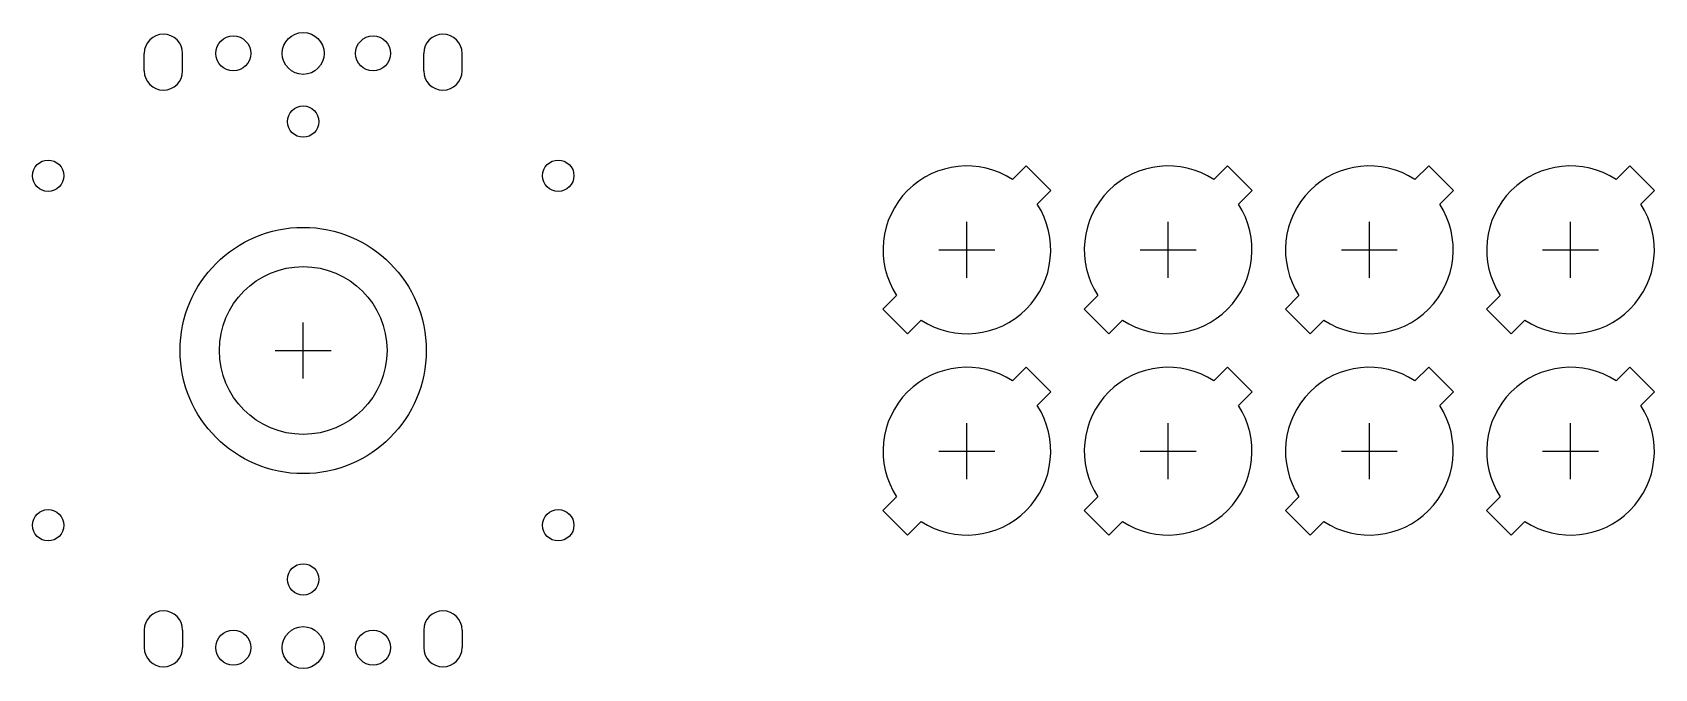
# Model space of a CAD drawing. Header units: millimetres. Extents: x -39 to 193, y -46 to 46.
import ezdxf

# ---------------------------------------------------------------- set-up
doc = ezdxf.new("R2010")
doc.units = ezdxf.units.MM
for name, color, linetype in [('BUTTONS', 1, 'Continuous'), ('GL_PLATE_HOLES', 2, 'Continuous'), ('JOYSTICK_BORE_24', 5, 'Continuous'), ('JOYSTICK_BORE_35.25', 3, 'Continuous'), ('REFERENCE', 8, 'Continuous')]:
    doc.layers.add(name, color=color, linetype=linetype)

msp = doc.modelspace()

# ---------------------------------------------------------------- linework, layer by layer
at = {"layer": 'BUTTONS'}
for points in [[(101.53, 24.47, 0.809427), (84.93, 7.87), (82.98, 5.91), (86.51, 2.38), (88.47, 4.33, 0.809427), (105.07, 20.93), (107.02, 22.89), (103.49, 26.42)], [(130.33, 24.47, 0.809427), (113.73, 7.87), (111.78, 5.91), (115.31, 2.38), (117.27, 4.33, 0.809427), (133.87, 20.93), (135.82, 22.89), (132.29, 26.42)], [(159.13, 24.47, 0.809427), (142.53, 7.87), (140.58, 5.91), (144.11, 2.38), (146.07, 4.33, 0.809427), (162.67, 20.93), (164.62, 22.89), (161.09, 26.42)], [(187.93, 24.47, 0.809427), (171.33, 7.87), (169.38, 5.91), (172.91, 2.38), (174.87, 4.33, 0.809427), (191.47, 20.93), (193.42, 22.89), (189.89, 26.42)], [(101.53, -4.33, 0.809427), (84.93, -20.93), (82.98, -22.89), (86.51, -26.42), (88.47, -24.47, 0.809427), (105.07, -7.87), (107.02, -5.91), (103.49, -2.38)], [(130.33, -4.33, 0.809427), (113.73, -20.93), (111.78, -22.89), (115.31, -26.42), (117.27, -24.47, 0.809427), (133.87, -7.87), (135.82, -5.91), (132.29, -2.38)], [(159.13, -4.33, 0.809427), (142.53, -20.93), (140.58, -22.89), (144.11, -26.42), (146.07, -24.47, 0.809427), (162.67, -7.87), (164.62, -5.91), (161.09, -2.38)], [(187.93, -4.33, 0.809427), (171.33, -20.93), (169.38, -22.89), (172.91, -26.42), (174.87, -24.47, 0.809427), (191.47, -7.87), (193.42, -5.91), (189.89, -2.38)]]:
    msp.add_lwpolyline(points, format="xyb", close=True, dxfattribs=at)
at = {"layer": 'GL_PLATE_HOLES'}
for p, q in [((-22.75, 40), (-22.75, 42.5)), ((-17.25, 40), (-17.25, 42.5)), ((17.25, 40), (17.25, 42.5)), ((22.75, 40), (22.75, 42.5)), ((-22.75, -40), (-22.75, -42.5)), ((-17.25, -40), (-17.25, -42.5)), ((17.25, -40), (17.25, -42.5)), ((22.75, -40), (22.75, -42.5))]:
    msp.add_line(p, q, dxfattribs=at)
for centre, radius in [((-10, 42.5), 2.5), ((0, 42.5), 3), ((10, 42.5), 2.5), ((0, 32.75), 2.25), ((-36.5, 25), 2.25), ((36.5, 25), 2.25), ((-36.5, -25), 2.25), ((36.5, -25), 2.25), ((0, -32.75), 2.25), ((-10, -42.5), 2.5), ((0, -42.5), 3), ((10, -42.5), 2.5)]:
    msp.add_circle(centre, radius, dxfattribs=at)
for centre, start, end in [((-20, 42.5), 0, 180), ((20, 42.5), 0, 180), ((-20, 40), 180, 360), ((20, 40), 180, 360), ((-20, -40), 0, 180), ((20, -40), 0, 180), ((-20, -42.5), -180, 0), ((20, -42.5), -180, 0)]:
    msp.add_arc(centre, 2.75, start, end, dxfattribs=at)
at = {"layer": 'JOYSTICK_BORE_24'}
msp.add_circle((0, 0), 12, dxfattribs=at)
at = {"layer": 'JOYSTICK_BORE_35.25'}
msp.add_circle((0, 0), 17.62, dxfattribs=at)
at = {"layer": 'REFERENCE'}
for p, q in [((95, 10.4), (95, 18.4)), ((123.8, 10.4), (123.8, 18.4)), ((152.6, 10.4), (152.6, 18.4)), ((181.4, 10.4), (181.4, 18.4)), ((91, 14.4), (99, 14.4)), ((119.8, 14.4), (127.8, 14.4)), ((148.6, 14.4), (156.6, 14.4)), ((177.4, 14.4), (185.4, 14.4)), ((0, -4), (0, 4)), ((-4, 0), (4, 0)), ((95, -18.4), (95, -10.4)), ((123.8, -18.4), (123.8, -10.4)), ((152.6, -18.4), (152.6, -10.4)), ((181.4, -18.4), (181.4, -10.4)), ((91, -14.4), (99, -14.4)), ((119.8, -14.4), (127.8, -14.4)), ((148.6, -14.4), (156.6, -14.4)), ((177.4, -14.4), (185.4, -14.4))]:
    msp.add_line(p, q, dxfattribs=at)

doc.saveas('drawing.dxf')
